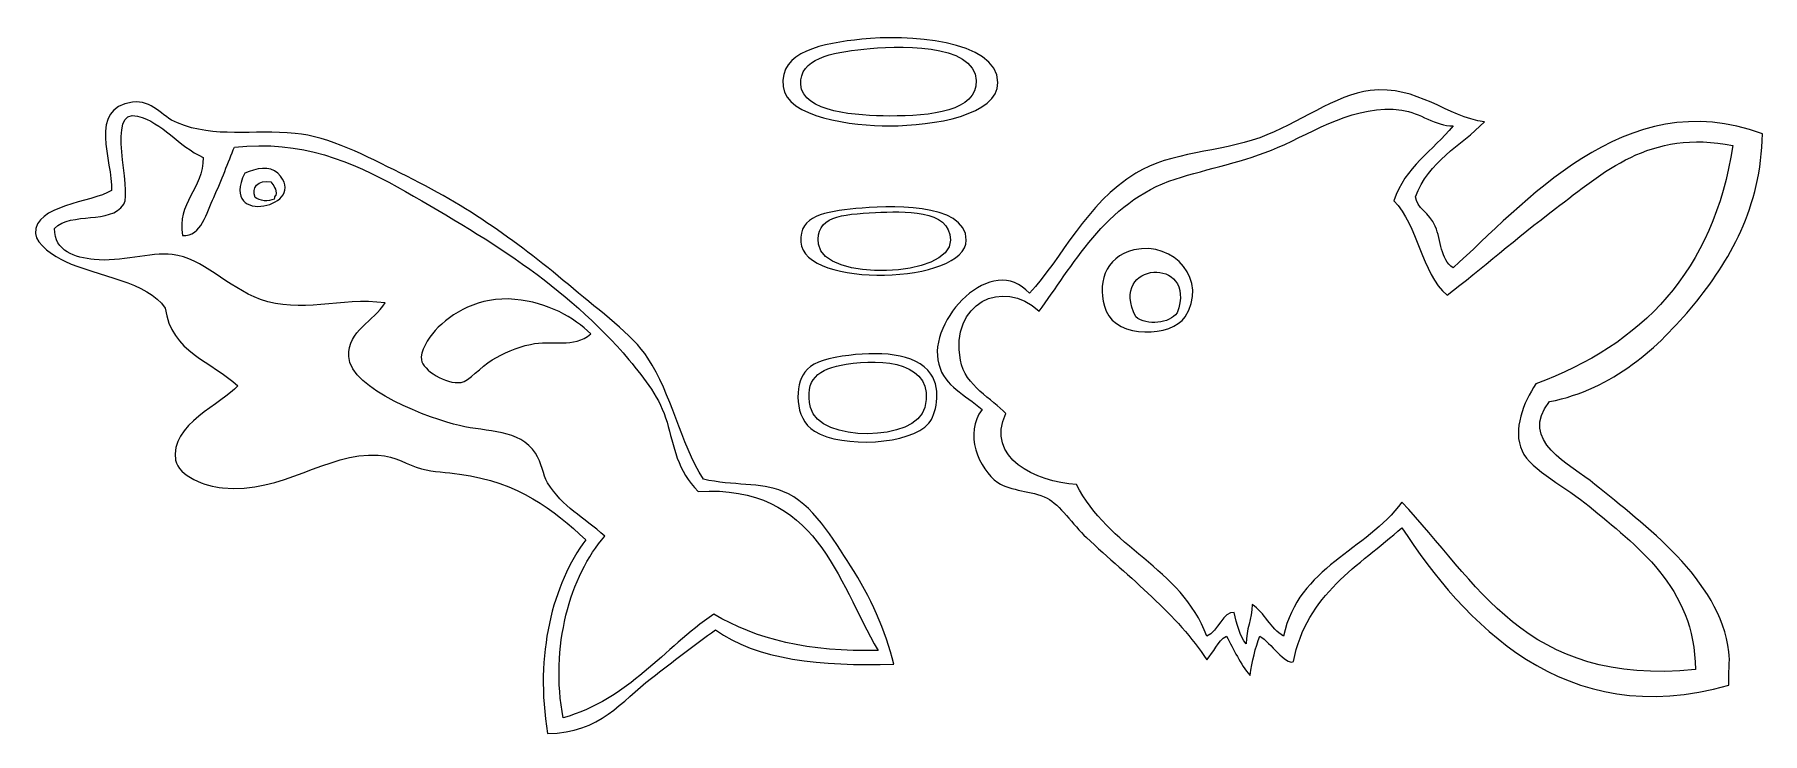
# Model space of a CAD drawing. Header units: centimetres. Extents: x -66 to 65, y -66 to 66.
# Drawn here: x 53.47 to 65.26, y -64.54 to -59.77 of the extents above; entities that cross this region are included whole.
import ezdxf

# ---------------------------------------------------------------- set-up
doc = ezdxf.new("R2010")
doc.units = ezdxf.units.CM
doc.header["$MEASUREMENT"] = 0
doc.layers.add('Layer 1', color=7, linetype='Continuous')

msp = doc.modelspace()

# ---------------------------------------------------------------- linework, layer by layer
at = {"layer": 'Layer 1'}
for points, knots in [([(59.11312, -59.79984), (59.41133, -59.76793), (60.03982, -59.80143), (60.04115, -60.09572), (60.04115, -60.09572), (60.04218, -60.31778), (59.60726, -60.3907), (59.30143, -60.3916), (59.30143, -60.3916), (59.04981, -60.39234), (58.59796, -60.33442), (58.57512, -60.12262), (58.57512, -60.12262), (58.54905, -59.88054), (58.84652, -59.82833), (59.11312, -59.79984)], [0, 0, 0, 0, 0.2, 0.2, 0.2, 0.2, 0.4, 0.4, 0.4, 0.4, 0.6, 0.6, 0.6, 0.6, 1, 1, 1, 1]), ([(58.69619, -60.10916), (58.70574, -60.3004), (59.08603, -60.32347), (59.30142, -60.32435), (59.30142, -60.32435), (59.58437, -60.32557), (59.89972, -60.29146), (59.89321, -60.08231), (59.89321, -60.08231), (59.88503, -59.82088), (59.33682, -59.84463), (59.12655, -59.86707), (59.12655, -59.86707), (58.90232, -59.89104), (58.68732, -59.93237), (58.69619, -60.10916)], [0, 0, 0, 0, 0.2, 0.2, 0.2, 0.2, 0.4, 0.4, 0.4, 0.4, 0.6, 0.6, 0.6, 0.6, 1, 1, 1, 1]), ([(63.36325, -60.36472), (63.19886, -60.52762), (62.97963, -60.6356), (62.89253, -60.87579), (62.89253, -60.87579), (62.89671, -60.95051), (62.98736, -60.98461), (63.02704, -61.07753), (63.02704, -61.07753), (63.06802, -61.1736), (63.06017, -61.30378), (63.14806, -61.36), (63.14806, -61.36), (63.62121, -60.9423), (64.31739, -60.09257), (65.2597, -60.44541), (65.2597, -60.44541), (65.25224, -60.94809), (65.02986, -61.32446), (64.78895, -61.61556), (64.78895, -61.61556), (64.55011, -61.90411), (64.24206, -62.19), (63.80711, -62.27458), (63.80711, -62.27458), (63.58753, -62.5399), (63.95245, -62.70389), (64.11649, -62.83949), (64.11649, -62.83949), (64.45108, -63.11609), (64.96805, -63.48473), (65.03105, -63.98273), (65.03105, -63.98273), (65.03989, -64.05263), (65.02459, -64.12725), (65.03105, -64.21138), (65.03105, -64.21138), (63.90125, -64.53269), (63.22358, -63.77995), (62.79836, -63.13537), (62.79836, -63.13537), (62.50705, -63.39551), (62.1478, -63.5877), (62.05861, -64.04996), (62.05861, -64.04996), (62.00469, -64.07496), (61.90245, -63.92071), (61.82996, -63.87512), (61.82996, -63.87512), (61.79842, -63.95566), (61.7762, -64.04551), (61.7627, -64.14412), (61.7627, -64.14412), (61.69531, -64.06805), (61.65258, -63.9673), (61.6013, -63.87512), (61.6013, -63.87512), (61.53867, -63.91108), (61.51584, -63.98691), (61.46679, -64.03654), (61.46679, -64.03654), (61.27317, -63.73454), (60.93715, -63.4739), (60.64637, -63.20263), (60.64637, -63.20263), (60.55268, -63.11521), (60.46428, -62.97683), (60.37739, -62.93363), (60.37739, -62.93363), (60.26629, -62.87846), (60.13313, -62.88937), (60.0411, -62.82605), (60.0411, -62.82605), (59.9109, -62.73641), (59.80782, -62.4886), (59.93355, -62.3284), (59.93355, -62.3284), (59.81631, -62.22183), (59.67979, -62.17531), (59.63764, -62.01908), (59.63764, -62.01908), (59.55575, -61.7156), (60.00782, -61.24949), (60.25632, -61.53489), (60.25632, -61.53489), (60.47862, -61.29552), (60.641, -60.92413), (60.98263, -60.71444), (60.98263, -60.71444), (61.22237, -60.56725), (61.55122, -60.57339), (61.82993, -60.47235), (61.82993, -60.47235), (62.08546, -60.37972), (62.35013, -60.17665), (62.58315, -60.14956), (62.58315, -60.14956), (62.9037, -60.11221), (63.10891, -60.33139), (63.36325, -60.36472)], [0, 0, 0, 0, 0.03846154, 0.03846154, 0.03846154, 0.03846154, 0.07692308, 0.07692308, 0.07692308, 0.07692308, 0.11538462, 0.11538462, 0.11538462, 0.11538462, 0.15384615, 0.15384615, 0.15384615, 0.15384615, 0.19230769, 0.19230769, 0.19230769, 0.19230769, 0.23076923, 0.23076923, 0.23076923, 0.23076923, 0.26923077, 0.26923077, 0.26923077, 0.26923077, 0.30769231, 0.30769231, 0.30769231, 0.30769231, 0.34615385, 0.34615385, 0.34615385, 0.34615385, 0.38461538, 0.38461538, 0.38461538, 0.38461538, 0.42307692, 0.42307692, 0.42307692, 0.42307692, 0.46153846, 0.46153846, 0.46153846, 0.46153846, 0.5, 0.5, 0.5, 0.5, 0.53846154, 0.53846154, 0.53846154, 0.53846154, 0.57692308, 0.57692308, 0.57692308, 0.57692308, 0.61538462, 0.61538462, 0.61538462, 0.61538462, 0.65384615, 0.65384615, 0.65384615, 0.65384615, 0.69230769, 0.69230769, 0.69230769, 0.69230769, 0.73076923, 0.73076923, 0.73076923, 0.73076923, 0.76923077, 0.76923077, 0.76923077, 0.76923077, 0.80769231, 0.80769231, 0.80769231, 0.80769231, 0.84615385, 0.84615385, 0.84615385, 0.84615385, 0.88461538, 0.88461538, 0.88461538, 0.88461538, 0.92307692, 0.92307692, 0.92307692, 0.92307692, 1, 1, 1, 1]), ([(58.03147, -62.80447), (58.23538, -62.85083), (58.42025, -62.82503), (58.57469, -62.88713), (58.57469, -62.88713), (58.77987, -62.96963), (58.91767, -63.2146), (59.03525, -63.39492), (59.03525, -63.39492), (59.17294, -63.60606), (59.27629, -63.8386), (59.33047, -64.06805), (59.33047, -64.06805), (58.83221, -64.08215), (58.39295, -64.0372), (58.11413, -63.83186), (58.11413, -63.83186), (57.96602, -63.94026), (57.82518, -64.04882), (57.67717, -64.16251), (57.67717, -64.16251), (57.47204, -64.3201), (57.32832, -64.53679), (56.96862, -64.54041), (56.96862, -64.54041), (56.87689, -64.00188), (57.00556, -63.51645), (57.22841, -63.21776), (57.22841, -63.21776), (57.00566, -63.01056), (56.77534, -62.82655), (56.36634, -62.769), (56.36634, -62.769), (56.27913, -62.75675), (56.19129, -62.75471), (56.10655, -62.7336), (56.10655, -62.7336), (56.00945, -62.70939), (55.93497, -62.64502), (55.81133, -62.63912), (55.81133, -62.63912), (55.45509, -62.62211), (55.16098, -62.90365), (54.7485, -62.86349), (54.7485, -62.86349), (54.63745, -62.85267), (54.44828, -62.7848), (54.42962, -62.67452), (54.42962, -62.67452), (54.38842, -62.43087), (54.74998, -62.28749), (54.85475, -62.16673), (54.85475, -62.16673), (54.67774, -62.00129), (54.39808, -61.93845), (54.35876, -61.63531), (54.35876, -61.63531), (54.23816, -61.45598), (53.89841, -61.41917), (53.67381, -61.31646), (53.67381, -61.31646), (53.60682, -61.28582), (53.47537, -61.20036), (53.47304, -61.12749), (53.47304, -61.12749), (53.46677, -60.92987), (53.85153, -60.91813), (53.99266, -60.83227), (53.99266, -60.83227), (54.00065, -60.6328), (53.82473, -60.26985), (54.13437, -60.23), (54.13437, -60.23), (54.27156, -60.21233), (54.3317, -60.32678), (54.44139, -60.37168), (54.44139, -60.37168), (54.69957, -60.47735), (54.95553, -60.4156), (55.24445, -60.44254), (55.24445, -60.44254), (55.47638, -60.46416), (55.73131, -60.5996), (55.9648, -60.71419), (55.9648, -60.71419), (56.43526, -60.94509), (56.76776, -61.18613), (57.14574, -61.5054), (57.14574, -61.5054), (57.32399, -61.65595), (57.54431, -61.81166), (57.65353, -61.97776), (57.65353, -61.97776), (57.81565, -62.22427), (57.87219, -62.54828), (58.03147, -62.80447)], [0, 0, 0, 0, 0.04, 0.04, 0.04, 0.04, 0.08, 0.08, 0.08, 0.08, 0.12, 0.12, 0.12, 0.12, 0.16, 0.16, 0.16, 0.16, 0.2, 0.2, 0.2, 0.2, 0.24, 0.24, 0.24, 0.24, 0.28, 0.28, 0.28, 0.28, 0.32, 0.32, 0.32, 0.32, 0.36, 0.36, 0.36, 0.36, 0.4, 0.4, 0.4, 0.4, 0.44, 0.44, 0.44, 0.44, 0.48, 0.48, 0.48, 0.48, 0.52, 0.52, 0.52, 0.52, 0.56, 0.56, 0.56, 0.56, 0.6, 0.6, 0.6, 0.6, 0.64, 0.64, 0.64, 0.64, 0.68, 0.68, 0.68, 0.68, 0.72, 0.72, 0.72, 0.72, 0.76, 0.76, 0.76, 0.76, 0.8, 0.8, 0.8, 0.8, 0.84, 0.84, 0.84, 0.84, 0.88, 0.88, 0.88, 0.88, 0.92, 0.92, 0.92, 0.92, 1, 1, 1, 1]), ([(62.79837, -60.284), (62.48391, -60.24074), (62.20515, -60.43008), (61.95104, -60.53956), (61.95104, -60.53956), (61.72413, -60.63732), (61.47511, -60.68278), (61.25164, -60.75477), (61.25164, -60.75477), (60.77121, -60.90952), (60.541, -61.36961), (60.32361, -61.65589), (60.32361, -61.65589), (60.07326, -61.42538), (59.71375, -61.60329), (59.78561, -61.99215), (59.78561, -61.99215), (59.81802, -62.16749), (60.00556, -62.25808), (60.09496, -62.35529), (60.09496, -62.35529), (59.95859, -62.65879), (60.29448, -62.82411), (60.57917, -62.8395), (60.57917, -62.8395), (60.78814, -63.27159), (61.29463, -63.40626), (61.46682, -63.87513), (61.46682, -63.87513), (61.54728, -63.846), (61.57771, -63.7018), (61.65515, -63.71373), (61.65515, -63.71373), (61.67237, -63.79512), (61.69206, -63.87409), (61.73585, -63.92894), (61.73585, -63.92894), (61.73574, -63.82573), (61.77628, -63.76315), (61.7762, -63.65994), (61.7762, -63.65994), (61.86447, -63.71513), (61.8996, -63.82345), (61.99139, -63.87513), (61.99139, -63.87513), (62.09103, -63.40092), (62.55845, -63.2945), (62.79837, -62.96057), (62.79837, -62.96057), (63.31095, -63.49709), (63.63414, -64.22298), (64.80238, -64.10381), (64.80238, -64.10381), (64.79807, -63.53718), (64.39349, -63.25481), (64.07613, -62.98748), (64.07613, -62.98748), (63.93299, -62.86688), (63.67828, -62.74118), (63.6188, -62.61087), (63.6188, -62.61087), (63.55281, -62.46609), (63.63039, -62.27879), (63.71297, -62.15359), (63.71297, -62.15359), (64.43602, -61.88583), (64.92653, -61.38553), (65.05795, -60.52616), (65.05795, -60.52616), (64.49031, -60.41112), (64.16882, -60.71301), (63.84748, -60.95656), (63.84748, -60.95656), (63.5816, -61.15812), (63.33967, -61.36875), (63.10773, -61.54835), (63.10773, -61.54835), (62.92768, -61.39217), (62.9108, -61.07281), (62.74459, -60.90277), (62.74459, -60.90277), (62.81828, -60.6716), (63.01208, -60.56056), (63.14808, -60.39167), (63.14808, -60.39167), (63.02937, -60.39433), (62.92322, -60.3012), (62.79837, -60.284)], [0, 0, 0, 0, 0.04347826, 0.04347826, 0.04347826, 0.04347826, 0.08695652, 0.08695652, 0.08695652, 0.08695652, 0.13043478, 0.13043478, 0.13043478, 0.13043478, 0.17391304, 0.17391304, 0.17391304, 0.17391304, 0.2173913, 0.2173913, 0.2173913, 0.2173913, 0.26086957, 0.26086957, 0.26086957, 0.26086957, 0.30434783, 0.30434783, 0.30434783, 0.30434783, 0.34782609, 0.34782609, 0.34782609, 0.34782609, 0.39130435, 0.39130435, 0.39130435, 0.39130435, 0.43478261, 0.43478261, 0.43478261, 0.43478261, 0.47826087, 0.47826087, 0.47826087, 0.47826087, 0.52173913, 0.52173913, 0.52173913, 0.52173913, 0.56521739, 0.56521739, 0.56521739, 0.56521739, 0.60869565, 0.60869565, 0.60869565, 0.60869565, 0.65217391, 0.65217391, 0.65217391, 0.65217391, 0.69565217, 0.69565217, 0.69565217, 0.69565217, 0.73913043, 0.73913043, 0.73913043, 0.73913043, 0.7826087, 0.7826087, 0.7826087, 0.7826087, 0.82608696, 0.82608696, 0.82608696, 0.82608696, 0.86956522, 0.86956522, 0.86956522, 0.86956522, 0.91304348, 0.91304348, 0.91304348, 0.91304348, 1, 1, 1, 1]), ([(54.16985, -60.32453), (53.94723, -60.2655), (54.13688, -60.83234), (54.07539, -60.92683), (54.07539, -60.92683), (53.98361, -61.06783), (53.71931, -60.9739), (53.603, -61.09214), (53.603, -61.09214), (53.60229, -61.2497), (53.74381, -61.29129), (53.87462, -61.30471), (53.87462, -61.30471), (54.05078, -61.32278), (54.26017, -61.25288), (54.40604, -61.26928), (54.40604, -61.26928), (54.61366, -61.29264), (54.78035, -61.49269), (55.00831, -61.5763), (55.00831, -61.5763), (55.28162, -61.67655), (55.55356, -61.56056), (55.8586, -61.59993), (55.8586, -61.59993), (55.7851, -61.72725), (55.60272, -61.78612), (55.61061, -61.96603), (55.61061, -61.96603), (55.62058, -62.19418), (56.17613, -62.39323), (56.36639, -62.43839), (56.36639, -62.43839), (56.5584, -62.484), (56.777, -62.45974), (56.88601, -62.62736), (56.88601, -62.62736), (56.9284, -62.69253), (56.9357, -62.77378), (56.96867, -62.82813), (56.96867, -62.82813), (57.07178, -62.99807), (57.21177, -63.05795), (57.35837, -63.19421), (57.35837, -63.19421), (57.12379, -63.45681), (56.98216, -63.95706), (57.07495, -64.43418), (57.07495, -64.43418), (57.52448, -64.30509), (57.75853, -63.96047), (58.10233, -63.72563), (58.10233, -63.72563), (58.38774, -63.89687), (58.75551, -63.98574), (59.22422, -63.97362), (59.22422, -63.97362), (58.93908, -63.48724), (58.8111, -62.84369), (57.99605, -62.88716), (57.99605, -62.88716), (57.85312, -62.75087), (57.83018, -62.57392), (57.78348, -62.41477), (57.78348, -62.41477), (57.73525, -62.25044), (57.63492, -62.12222), (57.52369, -61.98966), (57.52369, -61.98966), (57.09573, -61.47954), (56.54306, -61.14818), (55.94124, -60.80872), (55.94124, -60.80872), (55.63842, -60.6379), (55.29124, -60.48654), (54.83118, -60.5371), (54.83118, -60.5371), (54.78792, -60.6378), (54.7444, -60.76509), (54.68947, -60.87955), (54.68947, -60.87955), (54.64116, -60.98028), (54.60589, -61.1504), (54.47693, -61.13934), (54.47693, -61.13934), (54.43528, -60.9205), (54.61703, -60.82287), (54.61861, -60.60792), (54.61861, -60.60792), (54.44716, -60.528), (54.3395, -60.36954), (54.16985, -60.32453)], [0, 0, 0, 0, 0.04166667, 0.04166667, 0.04166667, 0.04166667, 0.08333333, 0.08333333, 0.08333333, 0.08333333, 0.125, 0.125, 0.125, 0.125, 0.16666667, 0.16666667, 0.16666667, 0.16666667, 0.20833333, 0.20833333, 0.20833333, 0.20833333, 0.25, 0.25, 0.25, 0.25, 0.29166667, 0.29166667, 0.29166667, 0.29166667, 0.33333333, 0.33333333, 0.33333333, 0.33333333, 0.375, 0.375, 0.375, 0.375, 0.41666667, 0.41666667, 0.41666667, 0.41666667, 0.45833333, 0.45833333, 0.45833333, 0.45833333, 0.5, 0.5, 0.5, 0.5, 0.54166667, 0.54166667, 0.54166667, 0.54166667, 0.58333333, 0.58333333, 0.58333333, 0.58333333, 0.625, 0.625, 0.625, 0.625, 0.66666667, 0.66666667, 0.66666667, 0.66666667, 0.70833333, 0.70833333, 0.70833333, 0.70833333, 0.75, 0.75, 0.75, 0.75, 0.79166667, 0.79166667, 0.79166667, 0.79166667, 0.83333333, 0.83333333, 0.83333333, 0.83333333, 0.875, 0.875, 0.875, 0.875, 0.91666667, 0.91666667, 0.91666667, 0.91666667, 1, 1, 1, 1]), ([(54.90203, -60.71424), (54.97897, -60.6818), (55.07205, -60.66111), (55.1264, -60.71424), (55.1264, -60.71424), (55.35796, -60.9404), (54.71733, -61.08471), (54.90203, -60.71424)], [0, 0, 0, 0, 0.33333333, 0.33333333, 0.33333333, 0.33333333, 1, 1, 1, 1]), ([(54.97292, -60.87955), (55.00107, -60.90521), (55.06246, -60.91069), (55.1028, -60.89135), (55.1028, -60.89135), (55.10545, -60.8822), (55.10314, -60.86807), (55.1146, -60.86772), (55.1146, -60.86772), (55.1223, -60.81673), (55.0942, -60.80152), (55.07917, -60.77326), (55.07917, -60.77326), (54.99115, -60.75639), (54.94492, -60.81647), (54.97292, -60.87955)], [0, 0, 0, 0, 0.2, 0.2, 0.2, 0.2, 0.4, 0.4, 0.4, 0.4, 0.6, 0.6, 0.6, 0.6, 1, 1, 1, 1]), ([(59.07277, -60.95649), (59.27592, -60.93479), (59.82548, -60.91119), (59.82599, -61.1717), (59.82599, -61.1717), (59.82657, -61.47232), (58.71421, -61.50407), (58.69622, -61.18514), (58.69622, -61.18514), (58.68581, -61.00126), (58.86129, -60.97914), (59.07277, -60.95649)], [0, 0, 0, 0, 0.25, 0.25, 0.25, 0.25, 0.5, 0.5, 0.5, 0.5, 1, 1, 1, 1]), ([(58.81723, -61.19861), (58.84993, -61.45854), (59.72168, -61.43192), (59.7184, -61.1717), (59.7184, -61.1717), (59.71565, -60.95593), (59.39365, -60.9748), (59.2073, -60.9834), (59.2073, -60.9834), (58.97008, -60.99435), (58.79361, -61.01044), (58.81723, -61.19861)], [0, 0, 0, 0, 0.25, 0.25, 0.25, 0.25, 0.5, 0.5, 0.5, 0.5, 1, 1, 1, 1]), ([(60.9692, -61.23893), (61.24728, -61.1731), (61.47966, -61.45205), (61.3189, -61.69621), (61.3189, -61.69621), (61.22918, -61.83252), (60.85469, -61.84607), (60.78092, -61.65589), (60.78092, -61.65589), (60.71154, -61.47698), (60.77039, -61.286), (60.9692, -61.23893)], [0, 0, 0, 0, 0.25, 0.25, 0.25, 0.25, 0.5, 0.5, 0.5, 0.5, 1, 1, 1, 1]), ([(60.98266, -61.69621), (61.05867, -61.75921), (61.21298, -61.73971), (61.2651, -61.66933), (61.2651, -61.66933), (61.41049, -61.27246), (60.78698, -61.31439), (60.98266, -61.69621)], [0, 0, 0, 0, 0.33333333, 0.33333333, 0.33333333, 0.33333333, 1, 1, 1, 1]), ([(57.26389, -61.8125), (57.1471, -61.91198), (56.99796, -61.85055), (56.85058, -61.88336), (56.85058, -61.88336), (56.75668, -61.90429), (56.66519, -61.94527), (56.59079, -61.98967), (56.59079, -61.98967), (56.51184, -62.03677), (56.43111, -62.13487), (56.37822, -62.14318), (56.37822, -62.14318), (56.27294, -62.15974), (56.11745, -62.05809), (56.1066, -61.98967), (56.1066, -61.98967), (56.09805, -61.93564), (56.15174, -61.84248), (56.20106, -61.7889), (56.20106, -61.7889), (56.3107, -61.66978), (56.50038, -61.55387), (56.74428, -61.57633), (56.74428, -61.57633), (56.97563, -61.5976), (57.14546, -61.69986), (57.26389, -61.8125)], [0, 0, 0, 0, 0.125, 0.125, 0.125, 0.125, 0.25, 0.25, 0.25, 0.25, 0.375, 0.375, 0.375, 0.375, 0.5, 0.5, 0.5, 0.5, 0.625, 0.625, 0.625, 0.625, 0.75, 0.75, 0.75, 0.75, 1, 1, 1, 1]), ([(58.97863, -61.96524), (59.22139, -61.92854), (59.4825, -61.93841), (59.58386, -62.08626), (59.58386, -62.08626), (59.66017, -62.19757), (59.61781, -62.36738), (59.57042, -62.42252), (59.57042, -62.42252), (59.44527, -62.56815), (58.98217, -62.59455), (58.79035, -62.47631), (58.79035, -62.47631), (58.64554, -62.38707), (58.65909, -62.15918), (58.72309, -62.07282), (58.72309, -62.07282), (58.76667, -62.01406), (58.84348, -61.98567), (58.97863, -61.96524)], [0, 0, 0, 0, 0.16666667, 0.16666667, 0.16666667, 0.16666667, 0.33333333, 0.33333333, 0.33333333, 0.33333333, 0.5, 0.5, 0.5, 0.5, 0.66666667, 0.66666667, 0.66666667, 0.66666667, 1, 1, 1, 1]), ([(58.76342, -62.31494), (58.8215, -62.55727), (59.48581, -62.5496), (59.54352, -62.31494), (59.54352, -62.31494), (59.61943, -62.00638), (59.25372, -61.97659), (59.00554, -62.01903), (59.00554, -62.01903), (58.81697, -62.05128), (58.71717, -62.12182), (58.76342, -62.31494)], [0, 0, 0, 0, 0.25, 0.25, 0.25, 0.25, 0.5, 0.5, 0.5, 0.5, 1, 1, 1, 1])]:
    msp.add_open_spline(points, degree=3, knots=knots, dxfattribs=at)

doc.saveas('drawing.dxf')
